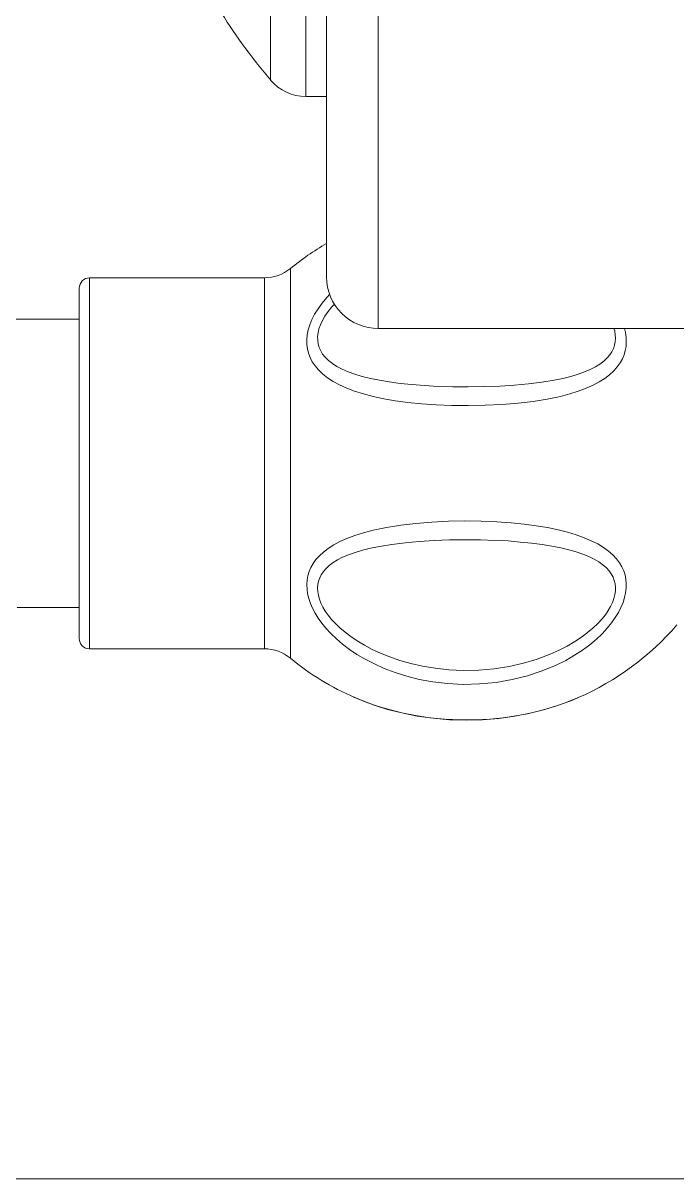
# Model space of a CAD drawing. Header units: centimetres. Extents: x 118932 to 154602, y -32682 to -23521.
# Drawn here: x 129558.67 to 129565.01, y -27736.27 to -27725.06 of the extents above; entities that cross this region are included whole.
import ezdxf

# ---------------------------------------------------------------- set-up
doc = ezdxf.new("R2010")
doc.units = ezdxf.units.CM
doc.header["$LTSCALE"] = 50
doc.header["$MEASUREMENT"] = 0
doc.layers.add('GEN_02_TF_Mobilya', color=7, linetype='Continuous', lineweight=5, true_color=0x745e3d)

# ---------------------------------------------------------------- blocks, each defined once
blk = doc.blocks.new('spor aletleri 2')
at = {"layer": 'GEN_02_TF_Mobilya'}
for p, q in [((7.448, -101.906), (7.448, -113.905)), ((6.905, -103.814), (6.905, -111.996)), ((7.097, -113.823), (7.097, -117.603)), ((5.048, -117.412), (5.048, -114.013)), ((3.748, -114.313), (5.048, -114.313)), ((4.447, -117.112), (5.048, -117.112)), ((3.248, -122.653), (21.646, -122.654))]:
    blk.add_line(p, q, dxfattribs=at)
at = {"layer": 'GEN_02_TF_Mobilya', "flags": 128}
for points in [[(7.948, -114.405), (7.948, -101.406), (25.846, -101.406), (25.846, -114.405)], [(6.844, -113.913), (6.844, -117.512), (5.148, -117.512), (5.148, -113.913)], [(9.676, -117.671), (9.541, -117.727), (9.399, -117.774), (9.25, -117.811), (9.095, -117.838), (8.933, -117.853), (8.773, -117.857), (8.622, -117.849), (8.48, -117.832), (8.348, -117.808), (8.226, -117.778), (8.113, -117.742), (8.008, -117.702), (7.912, -117.659), (7.823, -117.613), (7.743, -117.566), (7.67, -117.517), (7.603, -117.467), (7.543, -117.416), (7.489, -117.364), (7.441, -117.313), (7.401, -117.263), (7.366, -117.214), (7.336, -117.166), (7.311, -117.118), (7.291, -117.071), (7.275, -117.024), (7.264, -116.977), (7.258, -116.932), (7.256, -116.887), (7.259, -116.844), (7.267, -116.803), (7.279, -116.763), (7.295, -116.724), (7.317, -116.685), (7.344, -116.647), (7.378, -116.61), (7.417, -116.573), (7.464, -116.538), (7.517, -116.504), (7.578, -116.471), (7.646, -116.441), (7.722, -116.412), (7.807, -116.386), (7.899, -116.362), (8.029, -116.335), (8.167, -116.313), (8.315, -116.295), (8.47, -116.282), (8.631, -116.275), (8.791, -116.272), (8.949, -116.274), (9.1, -116.28), (9.238, -116.29), (9.365, -116.302), (9.483, -116.318), (9.592, -116.336), (9.694, -116.357), (9.787, -116.381), (9.871, -116.406), (9.948, -116.434), (10.017, -116.463), (10.079, -116.495), (10.135, -116.528), (10.183, -116.564), (10.225, -116.6), (10.261, -116.638), (10.29, -116.677), (10.313, -116.716), (10.331, -116.755), (10.344, -116.795), (10.352, -116.836), (10.356, -116.879), (10.355, -116.923), (10.35, -116.968), (10.34, -117.015), (10.325, -117.062), (10.305, -117.11), (10.28, -117.159), (10.25, -117.209), (10.214, -117.26), (10.171, -117.313), (10.122, -117.366), (10.066, -117.419), (10.003, -117.472), (9.933, -117.524), (9.855, -117.575), (9.769, -117.624)], [(9.617, -117.565), (9.491, -117.612), (9.359, -117.652), (9.22, -117.683), (9.075, -117.706), (8.925, -117.719), (8.776, -117.722), (8.635, -117.715), (8.502, -117.701), (8.379, -117.681), (8.265, -117.655), (8.159, -117.625), (8.062, -117.591), (7.972, -117.555), (7.89, -117.517), (7.815, -117.477), (7.746, -117.436), (7.684, -117.394), (7.628, -117.352), (7.578, -117.31), (7.534, -117.267), (7.495, -117.226), (7.463, -117.186), (7.435, -117.146), (7.412, -117.108), (7.393, -117.069), (7.379, -117.031), (7.368, -116.994), (7.362, -116.957), (7.361, -116.922), (7.364, -116.888), (7.371, -116.855), (7.382, -116.823), (7.397, -116.793), (7.418, -116.763), (7.443, -116.733), (7.474, -116.704), (7.511, -116.676), (7.554, -116.649), (7.604, -116.624), (7.661, -116.599), (7.725, -116.577), (7.796, -116.555), (7.874, -116.536), (7.96, -116.518), (8.081, -116.499), (8.21, -116.483), (8.348, -116.47), (8.493, -116.461), (8.642, -116.456), (8.792, -116.454), (8.94, -116.455), (9.08, -116.46), (9.209, -116.466), (9.328, -116.476), (9.437, -116.487), (9.539, -116.5), (9.634, -116.515), (9.721, -116.532), (9.799, -116.551), (9.871, -116.571), (9.935, -116.593), (9.993, -116.617), (10.045, -116.642), (10.091, -116.669), (10.13, -116.697), (10.163, -116.726), (10.19, -116.756), (10.211, -116.786), (10.228, -116.817), (10.24, -116.848), (10.248, -116.881), (10.251, -116.915), (10.251, -116.95), (10.246, -116.986), (10.236, -117.024), (10.222, -117.062), (10.204, -117.101), (10.181, -117.141), (10.153, -117.182), (10.119, -117.224), (10.079, -117.267), (10.033, -117.311), (9.981, -117.355), (9.922, -117.399), (9.857, -117.442), (9.784, -117.485), (9.704, -117.526)]]:
    blk.add_lwpolyline(points, close=True, dxfattribs=at)
for points in [[(7.448, -103.656), (7.248, -103.656), (7.248, -112.155), (7.448, -112.155)], [(10.338, -114.405), (10.348, -114.445), (10.354, -114.491), (10.356, -114.535), (10.354, -114.578), (10.347, -114.619), (10.335, -114.659), (10.318, -114.699), (10.296, -114.739), (10.268, -114.778), (10.234, -114.817), (10.193, -114.854), (10.147, -114.889), (10.094, -114.922), (10.034, -114.954), (9.966, -114.985), (9.89, -115.013), (9.807, -115.039), (9.717, -115.063), (9.589, -115.09), (9.452, -115.112), (9.306, -115.129), (9.152, -115.142), (8.988, -115.15), (8.823, -115.153), (8.663, -115.152), (8.51, -115.145), (8.368, -115.135), (8.236, -115.122), (8.114, -115.105), (8.002, -115.086), (7.899, -115.063), (7.805, -115.039), (7.72, -115.012), (7.643, -114.983), (7.574, -114.952), (7.512, -114.918), (7.457, -114.883), (7.409, -114.845), (7.369, -114.807), (7.336, -114.768), (7.309, -114.728), (7.289, -114.687), (7.273, -114.645), (7.263, -114.603), (7.257, -114.559), (7.257, -114.514), (7.261, -114.467), (7.27, -114.419), (7.285, -114.37), (7.306, -114.319), (7.332, -114.266), (7.365, -114.213), (7.404, -114.158), (7.449, -114.103), (7.478, -114.073)], [(10.237, -114.405), (10.244, -114.429), (10.25, -114.466), (10.252, -114.501), (10.249, -114.535), (10.243, -114.568), (10.232, -114.599), (10.216, -114.63), (10.196, -114.661), (10.169, -114.692), (10.137, -114.722), (10.1, -114.75), (10.057, -114.777), (10.007, -114.802), (9.951, -114.826), (9.888, -114.849), (9.817, -114.87), (9.74, -114.889), (9.655, -114.906), (9.536, -114.926), (9.409, -114.942), (9.272, -114.954), (9.128, -114.964), (8.976, -114.969), (8.822, -114.971), (8.673, -114.97), (8.53, -114.966), (8.398, -114.959), (8.275, -114.949), (8.161, -114.937), (8.056, -114.923), (7.96, -114.907), (7.873, -114.889), (7.793, -114.869), (7.722, -114.848), (7.657, -114.824), (7.599, -114.799), (7.548, -114.772), (7.504, -114.744), (7.466, -114.714), (7.435, -114.684), (7.41, -114.653), (7.391, -114.621), (7.377, -114.588), (7.367, -114.555), (7.362, -114.52), (7.361, -114.484), (7.365, -114.447), (7.374, -114.409), (7.388, -114.369), (7.407, -114.327), (7.432, -114.285), (7.462, -114.241), (7.498, -114.196), (7.524, -114.169)], [(7.709, -117.979), (7.719, -117.984), (7.744, -117.995), (7.838, -118.032), (7.941, -118.068), (8.055, -118.102), (8.178, -118.133), (8.31, -118.16), (8.45, -118.181), (8.596, -118.195), (8.744, -118.202), (8.891, -118.201), (9.033, -118.194), (9.163, -118.181), (9.285, -118.163), (9.397, -118.141), (9.501, -118.117), (9.598, -118.091), (9.689, -118.063), (9.774, -118.032), (9.852, -118.001), (9.892, -117.984), (9.893, -117.984)], [(7.716, -117.982), (7.792, -118.014), (7.911, -118.059), (8.04, -118.099), (8.179, -118.134), (8.327, -118.164), (8.481, -118.186), (8.64, -118.2), (8.801, -118.205), (8.961, -118.2), (9.12, -118.187), (9.276, -118.166), (9.425, -118.136), (9.566, -118.101), (9.697, -118.06), (9.818, -118.016), (9.892, -117.985)]]:
    blk.add_lwpolyline(points, dxfattribs=at)
at = {"layer": 'GEN_02_TF_Mobilya'}
for centre, radius, start, end in [((11.246, -108.302), 5.699, 212.297, 220.4013), ((7.248, -111.705), 0.45, 220.4013, 269.9993), ((8.806, -115.913), 2.7, 120.223, 129.2674), ((6.844, -113.513), 0.4, 269.9993, 309.2674), ((7.948, -113.905), 0.5, 179.9993, 269.9993), ((5.148, -114.013), 0.1, 89.9993, 179.9993), ((8.806, -115.513), 2.7, 293.6935, 319.1218), ((5.148, -117.412), 0.1, 179.9993, 269.9993), ((6.844, -117.912), 0.4, 50.7313, 89.9993), ((8.806, -115.513), 2.7, 230.7313, 246.2945)]:
    blk.add_arc(centre, radius, start, end, dxfattribs=at)
blk = doc.blocks.new('c blok level -1 tefriş')
blk.add_blockref('spor aletleri 2', (-32.486, 927.178, -0.003))

msp = doc.modelspace()

# ---------------------------------------------------------------- block references
msp.add_blockref('c blok level -1 tefriş', (129586.651, -28540.795, 0.003))

doc.saveas('drawing.dxf')
